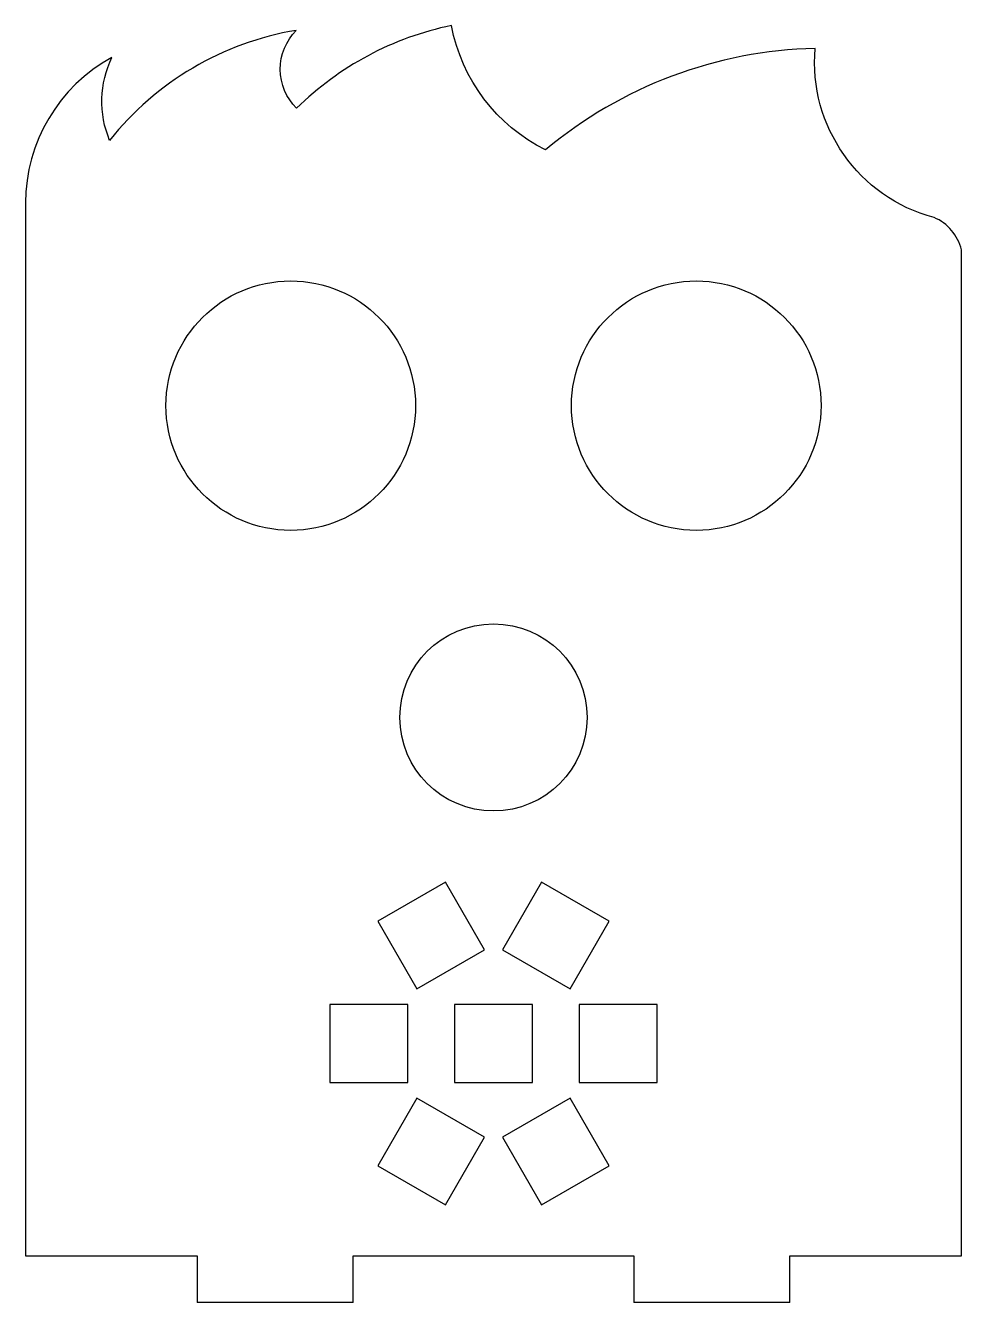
# Model space of a CAD drawing. Header units: millimetres. Extents: x 12.2 to 72.2, y -33.7 to 48.2.
import ezdxf

# ---------------------------------------------------------------- set-up
doc = ezdxf.new("R2010")
doc.units = ezdxf.units.MM
doc.layers.add('Corte exterior', color=1, linetype='Continuous', true_color=0xff0000)

msp = doc.modelspace()

# ---------------------------------------------------------------- linework, layer by layer
at = {"layer": 'Corte exterior'}
for p, q in [((12.214, 36.843), (12.214, -30.682)), ((12.214, -30.682), (23.214, -30.682)), ((23.214, -30.682), (23.214, -33.682)), ((33.214, -33.682), (23.214, -33.682)), ((61.214, -33.682), (51.214, -33.682))]:
    msp.add_line(p, q, dxfattribs=at)
msp.add_lwpolyline([(61.214, -33.682), (61.214, -30.682), (72.214, -30.682), (72.214, 33.843, 0.239088), (70.455, 35.91, -0.36422), (62.836, 46.761, 0.170056), (45.556, 40.253, -0.236068), (39.519, 48.226, 0.145113), (29.593, 42.916, -0.414214), (29.57, 47.916, 0.185678), (17.603, 40.86, -0.213504), (17.75, 46.183, 0.274161), (12.214, 36.843)], format="xyb", dxfattribs=at)
for points in [[(34.799, -9.23), (37.299, -13.56), (41.629, -11.06), (39.129, -6.73)], [(47.129, -13.56), (49.629, -9.23), (45.299, -6.73), (42.799, -11.06)], [(36.714, -14.573), (31.714, -14.573), (31.714, -19.573), (36.714, -19.573)], [(44.714, -14.573), (39.714, -14.573), (39.714, -19.573), (44.714, -19.573)], [(52.714, -14.573), (47.714, -14.573), (47.714, -19.573), (52.714, -19.573)], [(37.299, -20.586), (34.799, -24.916), (39.129, -27.416), (41.629, -23.086)], [(49.629, -24.916), (47.129, -20.586), (42.799, -23.086), (45.299, -27.416)]]:
    msp.add_lwpolyline(points, close=True, dxfattribs=at)
msp.add_lwpolyline([(33.214, -33.682), (33.214, -30.682), (51.214, -30.682), (51.214, -33.682)], dxfattribs=at)
for centre, radius in [((29.214, 23.843), 8), ((55.214, 23.843), 8), ((42.214, 3.843), 6)]:
    msp.add_circle(centre, radius, dxfattribs=at)

doc.saveas('drawing.dxf')
